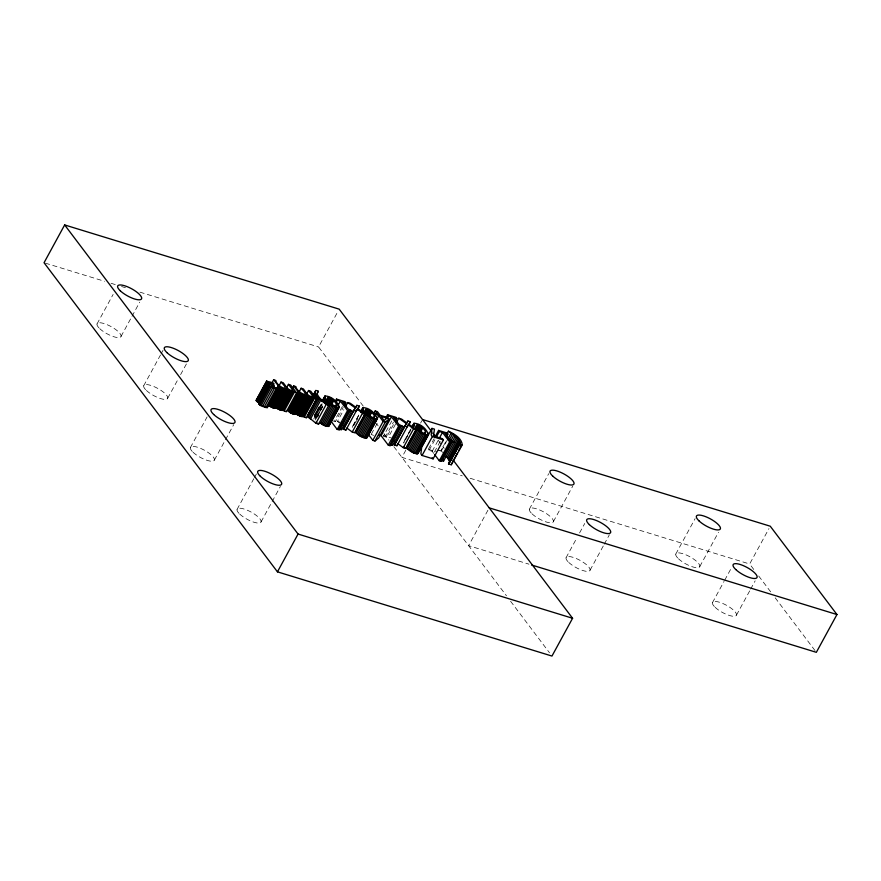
<?xml version="1.0" encoding="UTF-8"?>
<svg xmlns="http://www.w3.org/2000/svg" width="881" height="881" viewBox="0 0 881 881"><rect width="100%" height="100%" fill="white"/><g stroke="black" fill="none" stroke-linecap="round" stroke-linejoin="round"><path stroke-width="0.66" stroke-dasharray="4.41 3.3" d="M316.125 418.938L314.352 415.204M352.301 427.428L352.334 426.856M316.852 417.154L322.545 405.667M97.02 323.944L113.12 294.419M121.038 336.41L131.346 317.501M131.996 316.323L139.716 302.15M143.702 385.768L160.452 355.054M161.091 353.876L163.018 350.33M167.72 398.223L178.028 379.326M180.605 374.601L186.398 363.974M190.384 447.592L207.123 416.878M214.402 460.047L233.729 424.609M363.269 406.141L318.57 346.949L337.897 311.511M237.066 509.416L253.805 478.702M254.455 477.524L256.382 473.978M316.62 411.317L314.682 414.863L318.955 415.667M316.929 410.48L318.856 406.934M314.319 415.777L316.257 412.231M316.896 411.053L318.834 407.507M315.332 414.742L321.125 404.115M314.605 416.592L321.697 403.597M313.713 419.037L322.083 403.685M316.29 414.852L322.083 404.214M315.211 417.638L322.292 404.643M316.697 416.647L322.842 405.491M315.101 420.105L322.831 405.921M317.501 415.975L322.644 406.526M316.764 417.759L322.754 406.681M261.084 521.871L280.4 486.433M342.401 406.416L334.67 420.589L335.485 421.658L343.216 407.485M339.581 422.979L337.434 421.437L343.876 409.621M352.973 425.677L358.776 415.039M352.664 426.514L359.107 414.698M353.953 425.215L357.818 418.123M356.453 421.151L357.741 418.794M371.364 434.102L377.806 422.296M391.748 420.997L383.378 436.348L386.528 437.317L394.259 423.144M386.528 437.317L385.724 436.249L393.455 422.076M395.569 424.102L388.477 437.097L391.175 437.923M410.458 429.521L403.377 442.515L404.357 442.053M403.355 443.088L411.086 428.915M405.645 439.696L410.799 430.236M405.789 450.257L401.923 457.349L462.283 475.861M420.6 423.089L421.889 420.722M433.771 453.429L432.175 451.325L429.091 450.378L428.287 449.31L434.08 438.672M429.091 450.378L434.895 439.751M432.175 451.325L437.978 440.687M434.421 452.008L440.225 441.381M438.98 450.356L440.764 450.896L446.557 440.269M447.273 440.082L440.83 451.887L438.132 450.147M487.931 510.22L468.615 545.658L528.974 564.181M529.371 509.163L548.698 473.725M553.389 521.618L572.716 486.18M566.054 557.739L577 537.652M579.577 532.928L584.731 523.479M590.072 570.194L603.595 545.383M604.234 544.205L609.388 534.756M675.782 554.072L695.109 518.634M699.8 566.527L718.478 532.278M712.465 602.648L724.05 581.383M724.7 580.205L731.142 568.388M753.773 569.467L749.654 564.005L768.981 528.567M736.483 615.103L750.006 590.303M750.645 589.114L755.16 580.854M316.753 416.295L318.426 416.339M45.36 263.144L104.476 281.27M111.039 283.286L116.292 284.904M121.545 286.512L125.487 287.724M139.936 292.151L318.57 346.949M337.434 421.437L340.132 422.263M383.301 435.511L385.724 436.249M428.287 449.31L436.767 451.909M332.324 420.7L335.485 421.658M371.143 434.553L373.709 435.335M470.157 478.273L749.654 564.005M440.764 450.896L443.705 452.955M758.706 576.009L771.062 592.362M775.181 597.814L816.346 652.325M438.176 440.258L444.288 448.363M376.506 423.684L378.158 425.875M383.951 433.54L388.917 440.126M393.884 446.7L506.454 595.776M510.584 601.249L549.491 652.766M239.764 514.108A13.556 4.119 28.6 0 0 260.369 522.708A13.556 4.119 28.6 0 0 247.087 510.121A13.556 4.119 28.6 0 0 239.764 514.108M193.082 452.283A13.556 4.119 28.6 0 0 213.698 460.884A13.556 4.119 28.6 0 0 200.405 448.297A13.556 4.119 28.6 0 0 193.082 452.283M146.4 390.459A13.556 4.119 28.6 0 0 167.016 399.06A13.556 4.119 28.6 0 0 153.723 386.473A13.556 4.119 28.6 0 0 146.4 390.459M99.718 328.635A13.556 4.119 28.6 0 0 120.334 337.247A13.556 4.119 28.6 0 0 107.042 324.649A13.556 4.119 28.6 0 0 99.718 328.635M568.752 562.43A13.556 4.119 28.6 0 0 589.356 571.031A13.556 4.119 28.6 0 0 576.075 558.444A13.556 4.119 28.6 0 0 568.752 562.43M532.069 513.854A13.556 4.119 28.6 0 0 552.684 522.455A13.556 4.119 28.6 0 0 539.392 509.868A13.556 4.119 28.6 0 0 532.069 513.854M715.163 607.339A13.556 4.119 28.6 0 0 735.767 615.94A13.556 4.119 28.6 0 0 722.486 603.353A13.556 4.119 28.6 0 0 715.163 607.339M678.48 558.763A13.556 4.119 28.6 0 0 699.096 567.364A13.556 4.119 28.6 0 0 685.803 554.777A13.556 4.119 28.6 0 0 678.48 558.763"/><path stroke-width="1.32" d="M339.317 407.176L338.976 407.507C332.699 407.385 326.455 402.154 324.66 396.307L324.99 395.965C331.267 396.076 337.511 401.318 339.317 407.176L328.668 426.415L324.395 425.6L319.396 422.495M362.631 407.958C364.437 413.806 370.681 419.037 376.958 419.158L377.299 418.827C375.493 412.969 369.249 407.727 362.972 407.617L360.703 411.493M413.685 423.618C415.48 429.465 421.735 434.696 428.012 434.818L428.342 434.476C426.547 428.629 420.303 423.387 414.015 423.276L411.746 427.153M431.976 428.375L431.183 434.994L432.373 436.569L443.418 439.949L433.111 458.858L422.065 455.466L420.887 453.891L421.669 447.273L431.976 428.375L434.465 429.135L433.485 435.963L442.493 438.716L443.418 439.949M314.902 392.618L315.75 390.492C320.981 390.624 315.894 392.166 317.468 394.666C319.021 397.926 321.972 400.216 324.759 402.386C339.119 411.504 314.528 398.84 314.902 392.618L313.614 394.985M457.14 449.079L459.992 443.87L459.342 440.742L455.268 436.172L448.385 431.183L447.152 433.617M271.689 383.345L273.617 379.799L278.837 386.418L267.251 407.804L259.862 405.073L258.926 403.52L269.234 384.623L270.258 384.49L267.372 382.828L266.558 381.154L273.165 382.916L274.101 384.149L268.573 382.387L274.112 385.944L272.824 388.312M258.849 403.839L269.234 384.623M345.804 406.086L347.742 402.54L355.263 407.914L343.381 429.311L345.881 430.082L346.883 428.122L352.246 432.031L354.944 432.857L365.252 413.96L357.774 408.619L359.36 406.097L356.86 405.337L355.583 407.694M365.252 413.96L362.554 413.134L357.19 409.225L356.188 411.174L353.688 410.414M396.208 422.924L398.785 418.2L406.317 423.574L394.424 444.971L396.924 445.742L397.926 443.782L403.3 447.691L405.998 448.517L416.306 429.62L408.817 424.279L410.403 421.757L407.914 420.997L406.626 423.354M416.306 429.62L413.596 428.794L408.233 424.884L407.231 426.833L404.731 426.074M356.86 405.337L355.847 407.308L350.44 403.366L347.742 402.54M407.914 420.997L406.901 422.968L401.483 419.026L398.785 418.2M330.882 421.063L337.225 429.465L341.52 429.653L351.827 410.755L347.951 408.828L342.632 401.791L345.793 402.76L344.504 405.128M351.827 410.755L349.184 410.326L339.042 430.027M390.085 445.687L390.162 444.817L392.563 445.312L402.87 426.415L400.238 425.986L390.085 445.687L388.279 445.125L381.132 435.666L379.072 435.038M434.564 454.475L439.322 460.785L443.617 460.972L456.512 437.306M440.885 460.708L451.281 441.645L453.924 442.075L450.037 440.148L444.729 433.111L447.889 434.08L446.601 436.447M431.591 431.536L339.185 309.154L64.654 224.941L44.05 262.736L277.449 571.846L551.969 656.059L572.584 618.264L452.999 459.893M259.917 403.333L256.118 400.293L266.558 381.154M256.173 400.635L266.855 381.033M256.448 401.075L266.756 382.178M257.065 401.725L267.372 382.828M257.924 402.342L268.22 383.433M258.904 402.881L269.212 383.984M268.958 384.821L270.247 382.453M269.619 384.468L258.926 403.52M259.124 404.357L269.146 384.942M259.862 405.073L270.159 386.175L269.432 385.46M261.018 405.844L271.315 386.946L270.159 386.175M262.483 406.582L272.791 387.684L277.559 388.906C276.205 387.728 267.075 384.634 274.112 385.944M264.157 407.187L274.465 388.29M265.864 407.617L276.171 388.719M276.238 389.292L278.165 385.746M279.101 385.614L281.028 382.079L283.23 382.75C285.642 385.548 288.142 391.406 292.877 390.228L288.439 384.347L286.512 387.893M293.725 391.351L283.418 410.249L286.281 411.801L296.578 392.893L293.725 391.351L289.827 390.933L286.534 388.939L276.227 407.837L273.264 407.969L269.245 405.921L279.552 387.012L278.837 386.418M270.015 406.46L280.323 387.563L279.552 387.012M270.808 406.934L281.116 388.036L280.323 387.563M271.612 407.341L281.909 388.444L284.574 389.314L286.534 388.939M272.427 407.683L282.735 388.785M273.264 407.969L283.561 389.072M274.266 408.211L284.574 389.314M275.059 408.255L285.356 389.358M275.698 408.123L285.995 389.226M281.05 400.139L282.338 397.783M284.915 393.058L287.492 388.334M283.418 410.249L280.665 410.249L277.273 408.641L287.58 389.732M278.374 409.302L288.682 390.393M279.519 409.83L289.827 390.933M292.437 388.334L293.725 385.966L295.917 386.638C296.611 392.64 312.557 399.611 301.137 388.246L299.199 391.781M280.665 410.249L290.972 391.34M281.59 410.469L291.897 391.571M282.316 410.535L292.624 391.627M282.911 410.447L293.219 391.549M284.078 411.119L294.386 392.221M313.823 397.518L303.527 416.416L306.379 417.957L316.686 399.06L313.823 397.518L309.925 397.1L306.632 395.106L296.335 414.004L294.364 414.378L290.906 413.101L287.966 410.81L298.263 391.913L293.725 385.966M288.638 411.482L298.934 392.585L298.263 391.913M289.353 412.077L299.65 393.179L298.934 392.585M290.124 412.627L300.421 393.73L299.65 393.179M290.906 413.101L301.214 394.203L300.421 393.73M291.71 413.508L302.018 394.611L304.672 395.481L306.632 395.106M292.525 413.85L302.833 394.952M293.362 414.136L303.67 395.239M294.364 414.378L304.672 395.481M295.157 414.422L305.465 395.525M306.61 394.06L308.537 390.514L310.74 391.186L316.686 399.06M295.796 414.29L306.103 395.393M301.798 405.128L304.374 400.403M303.527 416.416L300.773 416.405L297.371 414.797L307.678 395.899M298.483 415.469L308.779 396.56M299.617 415.997L309.925 397.1M300.773 416.405L311.07 397.507M313.184 395.217L315.75 390.492M301.687 416.636L311.995 397.738M313.757 395.69L315.046 393.322M302.414 416.691L312.722 397.794M303.009 416.614L313.317 397.716M314.088 396.494L315.376 394.137M314.616 397.419L315.905 395.062M304.176 417.286L314.484 398.388M316.554 394.93L318.426 391.318M315.343 398.454L316.631 396.098M317.512 397.177L307.205 416.074L315.927 423.265L318.603 424.091L329.692 403.597M308.174 417.142L318.481 398.234M309.231 418.178L319.539 399.269M310.387 419.191L320.695 400.282M322.413 400.69L324.99 395.965M322.05 401.604L324.626 396.879M322.986 401.229L324.913 397.683M323.58 402.287L325.518 398.741M324.494 403.575L326.422 400.04M327.446 399.798L328.734 397.43C331.575 397.849 339.956 405.987 335.232 406.031C332.379 405.601 324.01 397.485 328.734 397.43M326.19 403.707L327.479 401.34M315.927 423.265L326.234 404.368M328.415 400.15L329.703 397.783M328.657 401.769L330.584 398.223M327.28 404.897L328.569 402.529M329.472 402.298L331.41 398.752M330.254 402.903L332.181 399.357M331.025 403.619L332.963 400.073M320.552 423.442L330.86 404.544M331.741 404.379L333.668 400.833M321.774 424.279L332.082 405.37M335.209 401.45L336.498 399.093L344.978 401.692L345.793 402.76M323.052 424.994L333.359 406.097M336.013 402.518L337.302 400.161L336.498 399.093M324.395 425.6L334.703 406.703M335.143 406.879L336.432 404.511M325.805 426.096L336.113 407.198M337.808 405.833L340.385 401.108L337.302 400.161M327.071 426.426L337.379 407.518M328.029 426.525L338.326 407.628M328.668 426.415L339.339 406.604M337.225 429.465L347.532 410.568L340.385 401.108M338.789 429.399L342.742 422.142M344.031 419.774L349.184 410.326M339.758 427.979L349.427 410.26M340.022 429.256L350.33 410.359M343.381 429.311L355.263 407.914M345.881 430.082L357.19 409.225M357.422 409.643L359.36 406.097M360.681 412.066L362.972 407.617M361.606 411.702L362.895 409.335M362.212 412.76L363.501 410.392M352.246 432.031L362.554 413.134M363.115 414.048L364.404 411.68M277.449 571.846L298.064 534.051L64.654 224.941M365.428 411.449L366.716 409.081C369.557 409.5 377.938 417.638 373.214 417.682C370.361 417.253 361.992 409.136 366.716 409.081M365.461 412.991L355.153 431.888L358.534 435.093L362.377 437.251L366.011 438.176L366.992 437.725L378.775 415.7L375.857 413.938L374.568 416.295M365.747 412.98L367.685 409.434M366.639 413.42L368.566 409.874M356.243 433.078L366.551 414.18M367.454 413.949L369.392 410.403M357.378 434.146L367.674 415.248M367.586 415.733L370.163 411.009M369.007 415.27L370.945 411.724M358.534 435.093L368.842 416.195M369.723 416.03L371.65 412.484M359.756 435.93L370.064 417.021M361.034 436.646L371.341 417.748M373.918 413.321L375.207 410.964L377.442 411.647L380.174 415.259L387.86 417.616L388.984 419.103L378.676 438L374.976 441.018L372.828 440.357L368.478 434.597M362.377 437.251L372.685 418.354M373.126 418.53L374.414 416.162M363.787 437.747L374.095 418.849M365.053 438.077L375.35 419.169M366.011 438.176L376.308 419.279M366.65 438.066L377.299 418.827M372.828 440.357L383.125 421.459L378.775 415.7M386.252 417.109L387.541 414.742L396.032 417.352L396.835 418.42L395.547 420.788M387.067 418.178L388.356 415.821L387.541 414.742M374.976 441.018L385.283 422.12L388.984 419.103M381.132 435.666L391.439 416.768L388.356 415.821M388.279 445.125L398.575 426.228L391.439 416.768M392.408 440.324L400.238 425.986M390.812 443.628L400.47 425.908M391.076 444.916L401.373 426.019M394.424 444.971L406.317 423.574M396.924 445.742L408.233 424.884M408.465 425.303L410.403 421.757M411.724 427.726L414.015 423.276M412.66 427.362L413.949 424.994M403.3 447.691L413.596 428.794M416.482 427.109L417.77 424.741C420.611 425.16 428.992 433.298 424.257 433.342C421.404 432.912 413.035 424.796 417.77 424.741M406.846 446.37L416.504 428.651M417.44 427.461L418.728 425.094M417.682 429.08L419.62 425.534M428.375 433.915L418.046 453.385L417.054 453.836L413.431 452.911L407.286 448.737L417.594 429.84M418.508 429.609L420.435 426.063M408.421 449.806L418.728 430.908M418.64 431.393L421.206 426.668M420.061 430.93L421.988 427.384M409.588 450.753L419.896 431.855M420.766 431.69L422.693 428.144M410.799 451.579L421.107 432.681M412.088 452.305L422.384 433.397M413.431 452.911L423.728 434.014M424.179 434.19L425.468 431.822M414.83 453.407L425.138 434.509M416.096 453.737L426.404 434.829M426.8 435.456L428.089 433.1M417.054 453.836L427.362 434.939M417.704 453.715L428.342 434.476M422.065 455.466L432.373 436.569M434.729 437.494L438.595 430.402L447.074 433.012L447.889 434.08M436.183 437.383L439.399 431.481L438.595 430.402M439.267 438.331L442.482 432.428L439.399 431.481M447.922 438.892L451.138 432.989M449.332 439.894L452.548 433.992M439.322 460.785L449.629 441.888L442.482 432.428M450.698 440.952L453.924 435.049M441.216 460.477L451.513 441.568M441.139 461.336L451.193 441.81M442.119 460.576L452.427 441.678M452.702 440.896L455.268 436.172M460.124 443.264L449.828 462.173L447.317 457.36L457.624 438.452M448.297 458.538L458.605 439.641M449.046 459.64L459.342 440.742M449.519 460.609L459.827 441.711M457.25 453.197L451.237 464.772L448.561 463.957L460.08 442.548M448.561 463.957L459.992 443.87M448.506 463.88L456.776 449.784M458.538 450.83L461.754 444.927M451.237 464.772L462.228 444.927C461.853 438.165 453.858 433.584 448.385 431.183M422.539 419.543L770.258 526.21L836.95 614.531L816.346 652.325L531.595 564.985M300.377 415.314L301.06 415.48M362.906 436.591L363.743 436.789M273.617 379.799L275.819 380.471C276.513 386.473 292.448 393.444 281.028 382.079M288.439 384.347L290.642 385.019L296.578 392.893M301.137 388.246L303.328 388.917C305.74 391.715 308.24 397.573 312.975 396.395L308.537 390.514M396.835 418.42L393.686 417.451L398.994 424.488L402.87 426.415M375.857 413.938L377.927 414.566L375.207 410.964M347.532 410.568L349.35 411.119M383.125 421.459L385.283 422.12M398.575 426.228L400.392 426.778M449.629 441.888L451.435 442.438M458.869 445.048L461.545 445.874M489.219 507.863L836.95 614.531M298.064 534.051L572.584 618.264M272.185 406.648L272.868 406.879M412.154 451.479L413.013 451.898M361.1 435.82L361.97 436.238M323.118 424.168L323.988 424.587M261.965 405.568L262.725 405.943M271.315 386.946L272.791 387.684M301.214 394.203L302.018 394.611M281.116 388.036L281.909 388.444M315.872 422.285L318.603 424.091M258.904 402.165L259.521 402.595M403.861 446.997L405.998 448.517M393.862 440.94L396.01 442.482M342.808 425.281L344.967 426.822M296.335 414.004L297.371 414.797M276.227 407.837L277.273 408.641M410.568 450.367L411.339 450.962M321.543 423.056L322.314 423.651M268.529 405.315L269.245 405.921M446.204 456.204L447.317 457.36M406.196 447.548L407.286 448.737M287.327 410.05L287.966 410.81M432.703 433.012L435.71 436.987M442.89 460.014L443.617 460.972M432.186 457.624L433.111 458.858M391.847 444.354L392.563 445.312M340.793 428.695L341.52 429.653M386.891 418.189L384.116 420.49L381.021 416.383L386.891 418.189M260.369 476.302A13.556 4.119 28.6 0 0 280.984 484.902A13.556 4.119 28.6 0 0 267.692 472.315A13.556 4.119 28.6 0 0 260.369 476.302M213.687 414.477A13.556 4.119 28.6 0 0 234.302 423.089A13.556 4.119 28.6 0 0 221.01 410.491A13.556 4.119 28.6 0 0 213.687 414.477M167.005 352.664A13.556 4.119 28.6 0 0 187.62 361.265A13.556 4.119 28.6 0 0 174.328 348.667A13.556 4.119 28.6 0 0 167.005 352.664M120.334 290.84A13.556 4.119 28.6 0 0 140.938 299.441A13.556 4.119 28.6 0 0 127.657 286.854A13.556 4.119 28.6 0 0 120.334 290.84M589.356 524.624A13.556 4.119 28.6 0 0 609.971 533.236A13.556 4.119 28.6 0 0 596.679 520.638A13.556 4.119 28.6 0 0 589.356 524.624M552.684 476.048A13.556 4.119 28.6 0 0 573.289 484.66A13.556 4.119 28.6 0 0 560.008 472.062A13.556 4.119 28.6 0 0 552.684 476.048M735.767 569.533A13.556 4.119 28.6 0 0 756.383 578.145A13.556 4.119 28.6 0 0 743.09 565.547A13.556 4.119 28.6 0 0 735.767 569.533M699.096 520.968A13.556 4.119 28.6 0 0 719.7 529.569A13.556 4.119 28.6 0 0 706.419 516.971A13.556 4.119 28.6 0 0 699.096 520.968"/></g></svg>
